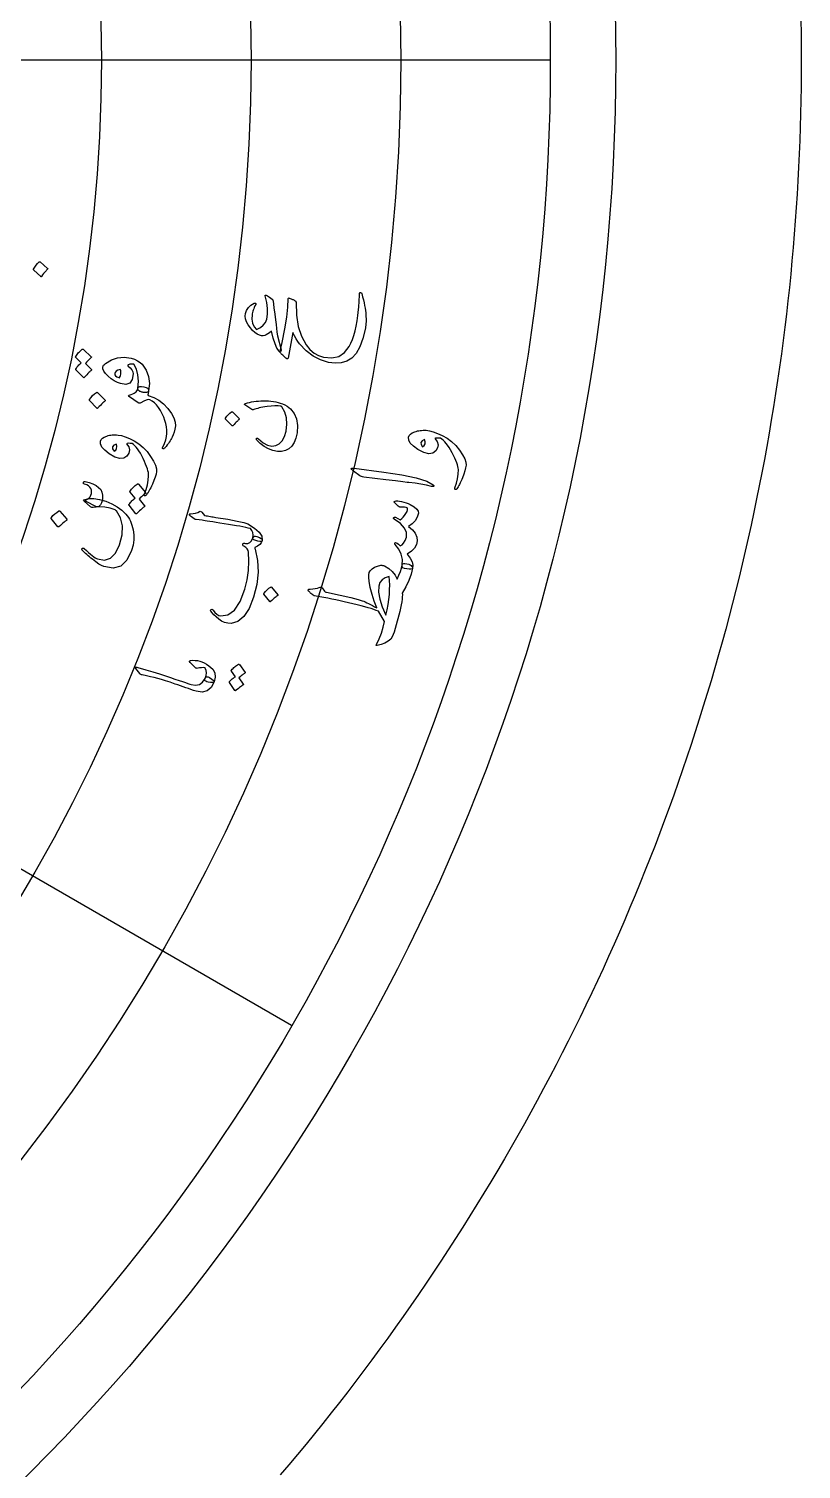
# Model space of a CAD drawing. Header units: millimetres. Extents: x -150 to 150, y -150 to 184.
# Drawn here: x 96.9 to 150, y -96.9 to 2.2 of the extents above; entities that cross this region are included whole.
import ezdxf

# ---------------------------------------------------------------- set-up
doc = ezdxf.new("R2010")
doc.units = ezdxf.units.MM
for name, color, linetype in [('CUT_OUTER', 1, 'Continuous'), ('ENGRAVE', 7, 'Continuous'), ('ENGRAVE_FINE', 8, 'Continuous'), ('GUIDE', 3, 'Continuous'), ('TEXT', 5, 'Continuous')]:
    doc.layers.add(name, color=color, linetype=linetype)

msp = doc.modelspace()

# ---------------------------------------------------------------- linework, layer by layer
at = {"layer": 'CUT_OUTER'}
msp.add_lwpolyline([(149.9746, 2.761), (149.9887, 1.8407), (149.9972, 0.9204), (150, 0), (149.9972, -0.9204), (149.9887, -1.8407), (149.9746, -2.761), (149.9548, -3.6812), (149.9294, -4.6012), (149.8984, -5.5211), (149.8617, -6.4407), (149.8193, -7.3602), (149.7713, -8.2793), (149.7177, -9.1981), (149.6585, -10.1166), (149.5936, -11.0347), (149.523, -11.9524), (149.4469, -12.8696), (149.3651, -13.7863), (149.2777, -14.7026), (149.1847, -15.6182), (149.086, -16.5333), (148.9818, -17.4478), (148.8719, -18.3616), (148.7565, -19.2747), (148.6354, -20.1871), (148.5087, -21.0987), (148.3765, -22.0096), (148.2386, -22.9196), (148.0952, -23.8287), (147.9462, -24.737), (147.7916, -25.6443), (147.6315, -26.5506), (147.4658, -27.456), (147.2946, -28.3603), (147.1178, -29.2635), (146.9355, -30.1657), (146.7476, -31.0667), (146.5542, -31.9665), (146.3553, -32.8652), (146.1509, -33.7626), (145.941, -34.6587), (145.7256, -35.5535), (145.5047, -36.447), (145.2783, -37.3391), (145.0465, -38.2298), (144.8092, -39.1191), (144.5664, -40.0069), (144.3182, -40.8932), (144.0646, -41.778), (143.8055, -42.6611), (143.5411, -43.5427), (143.2712, -44.4226), (142.9959, -45.3009), (142.7153, -46.1774), (142.4292, -47.0523), (142.1378, -47.9253), (141.8411, -48.7965), (141.539, -49.6659), (141.2316, -50.5335), (140.9189, -51.3991), (140.6009, -52.2628), (140.2775, -53.1245), (139.9489, -53.9843), (139.615, -54.8419), (139.2759, -55.6976), (138.9315, -56.5511), (138.5819, -57.4025), (138.2271, -58.2518), (137.8671, -59.0988), (137.5019, -59.9436), (137.1315, -60.7862), (136.7559, -61.6265), (136.3752, -62.4644), (135.9894, -63.3), (135.5984, -64.1333), (135.2023, -64.9641), (134.8012, -65.7924), (134.3949, -66.6183), (133.9836, -67.4417), (133.5673, -68.2625), (133.1459, -69.0808), (132.7196, -69.8965), (132.2882, -70.7095), (131.8518, -71.5199), (131.4105, -72.3276), (130.9642, -73.1325), (130.513, -73.9347), (130.0569, -74.7342), (129.5959, -75.5308), (129.13, -76.3245), (128.6593, -77.1154), (128.1837, -77.9034), (127.7033, -78.6885), (127.2181, -79.4705), (126.728, -80.2496), (126.2332, -81.0257), (125.7337, -81.7987), (125.2294, -82.5687), (124.7204, -83.3355), (124.2068, -84.0992), (123.6884, -84.8598), (123.1654, -85.6171), (122.6377, -86.3712), (122.1054, -87.1221), (121.5686, -87.8697), (121.0271, -88.614), (120.4811, -89.3549), (119.9306, -90.0925), (119.3755, -90.8267), (118.816, -91.5574), (118.252, -92.2847), (117.6835, -93.0086), (117.1106, -93.7289), (116.5333, -94.4457), (115.9516, -95.159), (115.3655, -95.8687), (114.7751, -96.5747), (114.1804, -97.2772)], dxfattribs=at)
at = {"layer": 'ENGRAVE'}
for radius in [132.75, 112.1737]:
    msp.add_circle((0, 0), radius, dxfattribs=at)
at = {"layer": 'ENGRAVE_FINE'}
for points in [[(112.1737, 0), (91.5975, 0)], [(132.75, 0), (112.1737, 0)], [(97.1453, -56.0869), (79.3258, -45.7987)], [(114.9649, -66.375), (97.1453, -56.0869)]]:
    msp.add_lwpolyline(points, dxfattribs=at)
for radius in [122.4619, 101.8856]:
    msp.add_circle((0, 0), radius, dxfattribs=at)
at = {"layer": 'GUIDE'}
msp.add_circle((0, 0), 137.25, dxfattribs=at)
at = {"layer": 'TEXT'}
for points in [[(97.2283, -14.4237), (97.2205, -14.4129), (97.2169, -14.3989), (97.2176, -14.3816), (97.2225, -14.3612), (97.302, -14.2228), (97.393, -14.0947), (97.4954, -13.9766), (97.6094, -13.8687), (97.6258, -13.859), (97.6412, -13.8558), (97.6558, -13.8594), (97.6693, -13.8695), (98.1771, -14.3074), (98.1885, -14.3227), (98.1892, -14.3403), (98.1793, -14.3603), (98.1586, -14.3826), (98.1408, -14.4019), (98.1137, -14.4325), (98.0775, -14.4743), (98.0321, -14.5274), (97.9773, -14.5927), (97.913, -14.6711), (97.8391, -14.7625), (97.7556, -14.8669), (97.7423, -14.8804), (97.7301, -14.8863), (97.7191, -14.8846), (97.7092, -14.8753)], [(113.1662, -16.1416), (113.219, -16.1431), (113.3113, -16.19), (113.4431, -16.2824), (113.6143, -16.4205), (113.6412, -16.4485), (113.6621, -16.4793), (113.6769, -16.513), (113.6857, -16.5495), (113.7466, -17.0339), (113.8005, -17.4662), (113.8478, -17.8461), (113.8891, -18.1735), (113.9245, -18.4481), (113.9539, -18.6697), (113.9775, -18.8382), (113.9956, -18.9535), (114.241, -19.9036), (114.2348, -19.9665), (114.2182, -20.0125), (114.1914, -20.0417), (114.1543, -20.054), (114.1419, -20.0523), (114.1278, -20.0437), (114.1122, -20.0282), (114.0948, -20.0059), (113.9568, -19.7969), (113.8246, -19.4976), (113.6974, -19.1085), (113.5743, -18.6299), (113.4499, -18.7338), (113.3321, -18.819), (113.2212, -18.8857), (113.117, -18.9338), (113.0083, -18.956), (112.8834, -18.9448), (112.7425, -18.9003), (112.5854, -18.8226), (112.4266, -18.713), (112.273, -18.5713), (112.1246, -18.3976), (111.9811, -18.1922), (111.8632, -17.9754), (111.7904, -17.7745), (111.7627, -17.5893), (111.7804, -17.4196), (111.863, -17.1986), (111.9923, -17.0074), (112.1685, -16.8457), (112.3917, -16.7135), (112.4187, -16.7028), (112.4427, -16.6991), (112.4638, -16.7022), (112.4821, -16.7123), (112.4977, -16.7307), (112.5046, -16.7505), (112.5028, -16.7718), (112.4924, -16.7946), (112.442, -16.8953), (112.3969, -16.9925), (112.3568, -17.0864), (112.3218, -17.1768), (112.2926, -17.2635), (112.2695, -17.346), (112.2526, -17.4245), (112.242, -17.4988), (112.2306, -17.8137), (112.2785, -18.0877), (112.3861, -18.3211), (112.5537, -18.5142), (112.8125, -18.38), (113.0147, -18.2155), (113.1602, -18.021), (113.2488, -17.7967), (113.3064, -17.4511), (113.308, -17.0701), (113.2534, -16.6544), (113.1421, -16.2046), (113.1401, -16.1863), (113.1434, -16.1697), (113.1521, -16.1548), (113.1662, -16.1416)], [(114.3032, -19.4104), (114.4916, -18.4775), (114.6235, -17.6656), (114.7013, -16.9759), (114.7275, -16.4092), (114.7278, -16.3917), (114.7311, -16.377), (114.7373, -16.365), (114.7463, -16.3558), (114.7578, -16.3497), (114.771, -16.3471), (114.7862, -16.3481), (114.8031, -16.3526), (114.8682, -16.3767), (114.9278, -16.3994), (114.982, -16.421), (115.0308, -16.4413), (115.074, -16.4604), (115.1118, -16.4783), (115.1442, -16.4949), (115.1711, -16.5102), (115.2132, -16.5407), (115.2428, -16.5731), (115.2599, -16.6076), (115.2645, -16.644), (115.2924, -17.5179), (115.4184, -18.2965), (115.6444, -18.9809), (115.9723, -19.5718), (116.2256, -19.8869), (116.508, -20.1336), (116.82, -20.3116), (117.1619, -20.4202), (117.7196, -20.4699), (118.1996, -20.3637), (118.6015, -20.1003), (118.924, -19.6792), (119.0378, -19.4514), (119.1421, -19.1973), (119.2368, -18.9169), (119.3217, -18.6104), (119.397, -18.2783), (119.4628, -17.9212), (119.519, -17.5392), (119.5654, -17.1324), (119.5781, -16.9872), (119.5894, -16.8443), (119.5993, -16.7037), (119.6077, -16.5653), (119.6146, -16.4301), (119.6199, -16.2991), (119.6235, -16.1724), (119.6255, -16.0497), (119.6286, -16.0127), (119.6413, -15.9876), (119.6637, -15.9746), (119.6957, -15.9735), (119.7317, -15.9812), (119.7586, -15.9936), (119.7765, -16.0106), (119.7854, -16.0322), (119.8441, -16.2604), (119.8958, -16.4763), (119.9404, -16.6797), (119.9779, -16.8707), (120.0091, -17.0487), (120.0344, -17.2133), (120.0539, -17.3644), (120.0678, -17.5021), (120.0738, -17.6307), (120.0775, -17.7555), (120.0788, -17.8765), (120.0777, -17.9938), (120.0733, -18.1077), (120.0645, -18.2185), (120.0514, -18.3262), (120.034, -18.4308), (119.8688, -19.1375), (119.6567, -19.714), (119.3995, -20.16), (119.0988, -20.4755), (118.7538, -20.6845), (118.3719, -20.8047), (117.9535, -20.8366), (117.4986, -20.7809), (116.9524, -20.6086), (116.4403, -20.3386), (115.9616, -19.9719), (115.5154, -19.5099), (115.3856, -19.3377), (115.2651, -19.1476), (115.154, -18.9396), (115.0521, -18.7137), (114.7342, -20.4887), (114.7082, -20.528), (114.6721, -20.54), (114.6258, -20.5246), (114.5692, -20.4819), (114.4893, -20.4063), (114.4175, -20.3378), (114.3538, -20.2765), (114.2983, -20.2224), (114.2513, -20.1755), (114.2135, -20.1359), (114.1848, -20.1035), (114.1651, -20.0784), (114.1693, -20.0303), (114.194, -19.9029), (114.2387, -19.6964), (114.3032, -19.4104)], [(100.1225, -20.438), (100.1143, -20.426), (100.111, -20.411), (100.1125, -20.3928), (100.119, -20.3715), (100.165, -20.2998), (100.2136, -20.2312), (100.2646, -20.1657), (100.3182, -20.1031), (100.375, -20.0432), (100.4355, -19.9855), (100.4998, -19.93), (100.5679, -19.8768), (100.5873, -19.8677), (100.6063, -19.8658), (100.625, -19.8711), (100.6433, -19.8835), (101.1904, -20.39), (101.1965, -20.4021), (101.1934, -20.4176), (101.181, -20.4364), (101.1595, -20.4585), (101.1409, -20.4729), (101.1144, -20.4972), (101.08, -20.5312), (101.0377, -20.575), (100.987, -20.629), (100.9271, -20.6935), (100.8581, -20.7685), (100.7798, -20.854), (101.1998, -21.2574), (101.2117, -21.2745), (101.2115, -21.2933), (101.1992, -21.3136), (101.1748, -21.3356), (101.1537, -21.3546), (101.1216, -21.3848), (101.0787, -21.4262), (101.0248, -21.4788), (100.9597, -21.5436), (100.8831, -21.6214), (100.7952, -21.7123), (100.6958, -21.8161), (100.6808, -21.8258), (100.6674, -21.8286), (100.6554, -21.8245), (100.645, -21.8134), (100.1314, -21.2971), (100.1233, -21.2851), (100.1201, -21.27), (100.1218, -21.2518), (100.1285, -21.2305), (100.1647, -21.169), (100.2041, -21.1102), (100.2466, -21.0541), (100.2923, -21.0007), (100.3405, -20.9499), (100.3909, -20.9015), (100.4435, -20.8556), (100.4981, -20.8122)], [(101.9789, -21.0853), (101.9985, -21.0317), (102.0357, -20.9753), (102.0905, -20.9163), (102.1629, -20.8545), (102.568, -20.6081), (102.9965, -20.4645), (103.4488, -20.4245), (103.9251, -20.4892), (104.1653, -20.5627), (104.3736, -20.6568), (104.5502, -20.7716), (104.6948, -20.9071), (104.9684, -21.3092), (105.1319, -21.748), (105.1848, -22.2229), (105.1267, -22.7326), (105.104, -22.7804), (105.0594, -22.8157), (104.9929, -22.8387), (104.9045, -22.8493), (104.8568, -22.85), (104.8088, -22.8468), (104.7605, -22.8398), (104.7121, -22.829), (104.6647, -22.8157), (104.6197, -22.8013), (104.577, -22.7858), (104.5368, -22.7692), (104.4691, -22.7312), (104.4222, -22.686), (104.3962, -22.6334), (104.391, -22.5736), (104.4298, -22.0768), (104.3978, -21.6327), (104.2957, -21.2417), (104.1239, -20.9042), (104.0058, -20.8949), (103.9107, -20.8934), (103.8385, -20.8996), (103.7893, -20.9137), (103.7453, -20.9336), (103.7151, -20.9541), (103.6985, -20.9752), (103.6957, -20.997), (103.6978, -21.0129), (103.7026, -21.0261), (103.7101, -21.0367), (103.7202, -21.0446), (103.866, -21.1563), (103.9711, -21.2792), (104.0354, -21.4132), (104.0588, -21.5582), (104.0074, -21.9549), (103.8446, -22.2004), (103.5716, -22.2943), (103.1888, -22.2369), (102.9792, -22.1577), (102.7683, -22.0445), (102.556, -21.8974), (102.3422, -21.7167), (102.1634, -21.5367), (102.0432, -21.3716), (101.9816, -21.2212), (101.9789, -21.0853)], [(102.8077, -21.5359), (102.8138, -21.6214), (102.8613, -21.6976), (102.9502, -21.7646), (103.0807, -21.8224), (103.1022, -21.8265), (103.1179, -21.8282), (103.1276, -21.8276), (103.1315, -21.8247), (103.1687, -21.747), (103.1969, -21.6663), (103.216, -21.5827), (103.2261, -21.4961), (103.2258, -21.418), (103.2155, -21.3516), (103.1953, -21.297), (103.1652, -21.2542), (103.0147, -21.3185), (102.905, -21.3869), (102.836, -21.4593), (102.8077, -21.5359)], [(104.414, -23.5549), (103.8183, -23.1538), (103.7725, -23.114), (103.753, -23.0812), (103.7599, -23.0554), (103.793, -23.0364), (103.9225, -22.9931), (104.0352, -22.9481), (104.1311, -22.9014), (104.2103, -22.8531), (104.2754, -22.7952), (104.3275, -22.7279), (104.3666, -22.6513), (104.3928, -22.5653), (104.4339, -22.4837), (104.5146, -22.4364), (104.635, -22.4233), (104.7951, -22.4447), (104.9509, -22.491), (105.0584, -22.5531), (105.1176, -22.6309), (105.1285, -22.7243), (105.117, -22.7919), (105.1033, -22.86), (105.0873, -22.9287), (105.0689, -22.998), (105.0694, -23.0106), (105.0762, -23.0235), (105.0894, -23.0367), (105.1089, -23.0502), (105.4855, -23.1797), (105.8366, -23.3717), (106.1618, -23.627), (106.4605, -23.9459), (106.7062, -24.2838), (106.8725, -24.5951), (106.9597, -24.8791), (106.968, -25.1353), (106.9312, -25.366), (106.8833, -25.5741), (106.8242, -25.7594), (106.7542, -25.922), (106.7117, -25.9994), (106.6637, -26.0816), (106.6101, -26.1686), (106.551, -26.2602), (106.4854, -26.3557), (106.4124, -26.4544), (106.3321, -26.5561), (106.2445, -26.6609), (106.2238, -26.6874), (106.2029, -26.7061), (106.1819, -26.717), (106.1606, -26.72), (106.1335, -26.7187), (106.1129, -26.7124), (106.0991, -26.7011), (106.0919, -26.6848), (106.0867, -26.6646), (106.0871, -26.6436), (106.0931, -26.6218), (106.1048, -26.5991), (106.2223, -26.3482), (106.3087, -26.1071), (106.3641, -25.8761), (106.3885, -25.6555), (106.3852, -25.4308), (106.3615, -25.2065), (106.3173, -24.9827), (106.2528, -24.7594), (106.1685, -24.5365), (106.0651, -24.3135), (105.9426, -24.0906), (105.8009, -23.8677), (105.6648, -23.6942), (105.5231, -23.5493), (105.376, -23.433), (105.2236, -23.3452), (105.106, -23.3349), (104.9617, -23.3675), (104.7906, -23.4428), (104.5928, -23.5605), (104.5515, -23.5794), (104.508, -23.5847), (104.4622, -23.5766), (104.414, -23.5549)], [(101.0702, -23.3963), (101.0623, -23.384), (101.0594, -23.3686), (101.0615, -23.3502), (101.0686, -23.3287), (101.1685, -23.1884), (101.2804, -23.0601), (101.4043, -22.9437), (101.5404, -22.8393), (101.5596, -22.8304), (101.5771, -22.8286), (101.5931, -22.8338), (101.6075, -22.8459), (102.1417, -23.3643), (102.1532, -23.3818), (102.1527, -23.4007), (102.1399, -23.4211), (102.1151, -23.443), (102.0936, -23.4619), (102.0609, -23.492), (102.017, -23.5333), (101.962, -23.5858), (101.8955, -23.6503), (101.8174, -23.728), (101.7275, -23.8187), (101.6258, -23.9223), (101.6099, -23.9355), (101.5958, -23.9406), (101.5836, -23.9377), (101.5732, -23.9268)], [(111.7901, -23.5904), (111.9255, -23.5564), (112.0659, -23.5252), (112.2115, -23.4968), (112.3621, -23.4711), (112.5185, -23.4494), (112.6815, -23.4326), (112.8509, -23.4208), (113.027, -23.414), (113.2011, -23.4128), (113.3722, -23.4194), (113.5403, -23.4338), (113.7053, -23.456), (113.8677, -23.4862), (114.028, -23.5245), (114.1861, -23.5709), (114.3421, -23.6255), (114.5031, -23.6959), (114.6486, -23.7767), (114.7787, -23.8678), (114.8933, -23.9692), (115.1362, -24.2845), (115.2912, -24.6662), (115.3576, -25.1141), (115.3346, -25.6275), (115.2632, -25.9869), (115.1455, -26.2893), (114.982, -26.5344), (114.773, -26.7219), (114.5319, -26.8429), (114.2687, -26.9031), (113.9833, -26.9027), (113.6758, -26.8422), (113.3627, -26.7247), (113.073, -26.5644), (112.8065, -26.3615), (112.563, -26.1164), (112.537, -26.0805), (112.5253, -26.0489), (112.5278, -26.0215), (112.5446, -25.9984), (112.5727, -25.9798), (112.606, -25.9804), (112.6443, -26.0001), (112.6878, -26.0391), (113.0053, -26.3009), (113.3082, -26.4649), (113.5968, -26.5304), (113.8713, -26.4967), (114.1135, -26.3738), (114.3137, -26.1667), (114.4715, -25.8752), (114.5862, -25.4996), (114.6431, -25.0276), (114.6119, -24.5899), (114.4929, -24.1871), (114.2866, -23.8198), (114.2784, -23.8114), (114.2652, -23.8039), (114.2471, -23.7973), (114.2241, -23.7915), (114.0395, -23.764), (113.8191, -23.7584), (113.5627, -23.7745), (113.2705, -23.8121), (113.1221, -23.8366), (112.9838, -23.8612), (112.8553, -23.8859), (112.7368, -23.9107), (112.6285, -23.9361), (112.5309, -23.9629), (112.444, -23.9908), (112.3676, -24.0201), (112.3282, -24.0333), (112.2935, -24.038), (112.2634, -24.0344), (112.2379, -24.0224), (111.7456, -23.693), (111.7185, -23.6662), (111.7169, -23.6402), (111.7408, -23.615), (111.7901, -23.5904)], [(110.415, -24.6677), (110.4079, -24.6568), (110.4053, -24.6433), (110.407, -24.627), (110.4131, -24.608), (110.5008, -24.4834), (110.5992, -24.3695), (110.7086, -24.266), (110.8287, -24.1731), (110.8457, -24.1652), (110.8613, -24.1635), (110.8755, -24.168), (110.8884, -24.1787), (111.3669, -24.6338), (111.3773, -24.6492), (111.3769, -24.6659), (111.3658, -24.684), (111.3439, -24.7034), (111.3249, -24.7202), (111.2961, -24.7469), (111.2575, -24.7836), (111.209, -24.8301), (111.1505, -24.8875), (111.0817, -24.9565), (111.0026, -25.037), (110.9132, -25.1291), (110.8991, -25.1408), (110.8866, -25.1454), (110.8758, -25.143), (110.8665, -25.1334)], [(123.6484, -26.7562), (123.3342, -26.5326), (123.1223, -26.319), (123.0129, -26.115), (123.006, -25.9204), (123.0508, -25.8089), (123.1356, -25.7099), (123.2604, -25.6233), (123.4253, -25.5492), (123.5185, -25.5163), (123.6126, -25.49), (123.7074, -25.4701), (123.803, -25.4568), (123.9002, -25.4485), (123.9999, -25.4439), (124.102, -25.443), (124.2065, -25.4457), (124.4348, -25.4748), (124.6965, -25.5439), (124.9915, -25.6533), (125.3198, -25.8032), (125.6525, -25.994), (125.9604, -26.2259), (126.2434, -26.4992), (126.5013, -26.8141), (126.7159, -27.1337), (126.8633, -27.4102), (126.9438, -27.6433), (126.9576, -27.8325), (126.9269, -28.0159), (126.8756, -28.2234), (126.8035, -28.4548), (126.7106, -28.7099), (126.6592, -28.8383), (126.6084, -28.9563), (126.5583, -29.0639), (126.5088, -29.1612), (126.4609, -29.2489), (126.4156, -29.3277), (126.3727, -29.3978), (126.3324, -29.4591), (126.3018, -29.4938), (126.272, -29.5154), (126.2432, -29.5241), (126.2152, -29.5197), (126.1908, -29.5003), (126.1787, -29.4738), (126.179, -29.4404), (126.1916, -29.3999), (126.2967, -29.0854), (126.3708, -28.7712), (126.4139, -28.4578), (126.426, -28.1453), (126.4185, -28.0464), (126.3978, -27.9342), (126.3639, -27.8088), (126.3168, -27.6702), (126.2563, -27.5185), (126.1825, -27.3537), (126.0952, -27.1759), (125.9945, -26.9852), (125.8882, -26.7972), (125.7843, -26.6274), (125.6827, -26.4758), (125.5837, -26.3423), (125.4865, -26.2272), (125.3907, -26.131), (125.2963, -26.0536), (125.2034, -25.9949), (125.0463, -25.9849), (124.9278, -25.985), (124.8477, -25.9953), (124.8061, -26.0156), (124.967, -26.2242), (125.0319, -26.4358), (125.0009, -26.6498), (124.8739, -26.866), (124.6659, -27.0217), (124.3924, -27.0549), (124.0533, -26.9661), (123.6484, -26.7562)], [(102.4211, -27.0543), (102.1171, -26.8167), (101.915, -26.594), (101.8147, -26.3856), (101.8164, -26.1911), (101.866, -26.0818), (101.955, -25.9867), (102.0835, -25.9058), (102.2514, -25.839), (102.346, -25.8103), (102.441, -25.7881), (102.5366, -25.7723), (102.6327, -25.7631), (102.7302, -25.7591), (102.83, -25.7588), (102.932, -25.7622), (103.0364, -25.7694), (103.2632, -25.8083), (103.5216, -25.8886), (103.8117, -26.0107), (104.1332, -26.1747), (104.4572, -26.38), (104.7547, -26.6255), (105.0253, -26.9116), (105.2687, -27.2386), (105.4686, -27.5685), (105.6032, -27.8525), (105.6728, -28.09), (105.6777, -28.2805), (105.6384, -28.4632), (105.5773, -28.6691), (105.4942, -28.8981), (105.3891, -29.1499), (105.3316, -29.2764), (105.2751, -29.3924), (105.2197, -29.4981), (105.1656, -29.5934), (105.1134, -29.6791), (105.0642, -29.7562), (105.0179, -29.8245), (104.9746, -29.8841), (104.9423, -29.9174), (104.9115, -29.9377), (104.8822, -29.945), (104.8545, -29.9393), (104.8311, -29.9187), (104.8203, -29.8916), (104.8223, -29.858), (104.8369, -29.818), (104.9573, -29.5074), (105.0466, -29.1958), (105.1048, -28.8833), (105.1318, -28.5704), (105.129, -28.4709), (105.1136, -28.3574), (105.0856, -28.2301), (105.045, -28.089), (104.9916, -27.9341), (104.9255, -27.7656), (104.8465, -27.5835), (104.7546, -27.3879), (104.6569, -27.1948), (104.5607, -27.0202), (104.466, -26.8639), (104.373, -26.7258), (104.2811, -26.6064), (104.1896, -26.506), (104.0987, -26.4244), (104.0084, -26.3616), (103.852, -26.3448), (103.7335, -26.3398), (103.6531, -26.3466), (103.6106, -26.3652), (103.7621, -26.5809), (103.8176, -26.7954), (103.777, -27.0083), (103.6404, -27.2189), (103.4255, -27.3654), (103.1507, -27.3863), (102.816, -27.2823), (102.4211, -27.0543)], [(102.9124, -26.3951), (102.7368, -26.4775), (102.6513, -26.5872), (102.6556, -26.7245), (102.7497, -26.8897), (102.8647, -26.805), (102.9303, -26.6942), (102.9462, -26.5575), (102.9124, -26.3951)], [(124.1099, -26.0759), (123.9382, -26.166), (123.8575, -26.2794), (123.868, -26.4163), (123.9693, -26.5771), (124.0805, -26.4874), (124.141, -26.3738), (124.1508, -26.2366), (124.1099, -26.0759)], [(119.226, -28.2592), (119.0933, -28.1483), (119.0547, -28.0753), (119.1102, -28.0401), (119.26, -28.0427), (121.2978, -28.3274), (122.5483, -28.5026), (123.5326, -28.7051), (124.2503, -28.9374), (124.701, -29.2003), (124.7343, -29.2369), (124.7499, -29.2662), (124.748, -29.288), (124.7285, -29.3024), (124.7012, -29.3112), (124.6678, -29.3142), (124.6282, -29.3114), (124.5824, -29.3029), (124.2298, -29.2199), (123.852, -29.1483), (123.4489, -29.0879), (123.0207, -29.0385), (122.9094, -29.0235), (122.6078, -28.9859), (122.1161, -28.9256), (121.4343, -28.842), (119.92, -28.6665), (119.8408, -28.6518), (119.7695, -28.6305), (119.7063, -28.6029), (119.651, -28.5688)], [(100.6412, -29.0371), (100.6584, -29.0001), (100.6848, -28.9765), (100.7203, -28.9663), (100.7651, -28.9695), (101.0501, -29.0337), (101.3002, -29.1212), (101.5151, -29.2323), (101.6949, -29.3672), (101.833, -29.5257), (101.9227, -29.7076), (101.964, -29.9129), (101.9567, -30.1413), (101.9301, -30.2953), (101.8847, -30.4349), (101.8204, -30.5602), (101.7375, -30.6709), (101.6904, -30.7038), (101.6288, -30.7126), (101.5526, -30.6972), (101.4619, -30.6577), (100.8894, -30.3545), (100.8462, -30.3312), (100.8159, -30.3086), (100.7985, -30.2865), (100.7941, -30.2651), (100.8012, -30.245), (100.8186, -30.227), (100.8463, -30.2109), (100.8844, -30.1968), (100.9705, -30.157), (101.0456, -30.0953), (101.1097, -30.0118), (101.1627, -29.9065), (101.1978, -29.7911), (101.2084, -29.6771), (101.1945, -29.5647), (101.1561, -29.4539), (101.0888, -29.3483), (100.9941, -29.262), (100.872, -29.1948), (100.7227, -29.1467), (100.6784, -29.1285), (100.6501, -29.1042), (100.6377, -29.0737), (100.6412, -29.0371)], [(103.8537, -29.6979), (103.8465, -29.6848), (103.8446, -29.6687), (103.8479, -29.6497), (103.8563, -29.6277), (103.9089, -29.5555), (103.9638, -29.4866), (104.021, -29.4211), (104.0803, -29.3589), (104.1426, -29.2997), (104.2085, -29.2431), (104.2779, -29.1891), (104.3509, -29.1377), (104.3711, -29.1295), (104.3903, -29.1287), (104.4085, -29.1355), (104.4257, -29.1497), (104.9261, -29.7182), (104.9311, -29.7313), (104.9265, -29.7474), (104.9125, -29.7663), (104.8889, -29.7881), (104.8689, -29.802), (104.8402, -29.8257), (104.8027, -29.8591), (104.7564, -29.9024), (104.7006, -29.9557), (104.6348, -30.0195), (104.5588, -30.0937), (104.4726, -30.1783), (104.8553, -30.6297), (104.8657, -30.6484), (104.8637, -30.6681), (104.8495, -30.6886), (104.8231, -30.7101), (104.8002, -30.7286), (104.7654, -30.7583), (104.7186, -30.7989), (104.6598, -30.8506), (104.5887, -30.9143), (104.5049, -30.991), (104.4085, -31.0806), (104.2993, -31.1831), (104.2835, -31.1924), (104.2698, -31.1945), (104.2582, -31.1893), (104.2488, -31.177), (103.783, -30.6011), (103.776, -30.5879), (103.7742, -30.5718), (103.7776, -30.5528), (103.7862, -30.5308), (103.8282, -30.4686), (103.873, -30.4095), (103.9207, -30.3534), (103.9714, -30.3003), (104.0244, -30.2501), (104.0792, -30.2026), (104.136, -30.1578), (104.1947, -30.1158)], [(102.1823, -30.322), (102.6028, -30.4996), (102.975, -30.7076), (103.2987, -30.9461), (103.5736, -31.2156), (103.6576, -31.3215), (103.7355, -31.4352), (103.807, -31.5567), (103.8723, -31.6859), (103.9311, -31.8235), (103.9832, -31.9699), (104.0287, -32.1251), (104.0673, -32.2892), (104.1136, -32.6308), (104.111, -32.9816), (104.0595, -33.3412), (103.9591, -33.7091), (103.6429, -34.3713), (103.2186, -34.7766), (102.6893, -34.9251), (102.0565, -34.8182), (101.9001, -34.7503), (101.7161, -34.6439), (101.5042, -34.4991), (101.2643, -34.3162), (101.1591, -34.2317), (101.0593, -34.149), (100.9649, -34.0683), (100.8759, -33.9895), (100.7918, -33.9125), (100.7122, -33.8371), (100.6369, -33.7632), (100.566, -33.6909), (100.5499, -33.67), (100.541, -33.6472), (100.5393, -33.6224), (100.545, -33.5956), (100.5538, -33.5776), (100.5668, -33.5632), (100.5842, -33.5525), (100.6058, -33.5454), (100.6267, -33.5424), (100.6495, -33.5467), (100.6743, -33.5582), (100.701, -33.5771), (100.8562, -33.7206), (100.9992, -33.8493), (101.13, -33.963), (101.2487, -34.0618), (101.3562, -34.1447), (101.4533, -34.2108), (101.5401, -34.2602), (101.6166, -34.2927), (102.1013, -34.3716), (102.5149, -34.2381), (102.8564, -33.891), (103.1235, -33.3303), (103.3003, -32.6346), (103.3238, -32.0116), (103.1954, -31.4633), (102.9163, -30.9909), (102.9013, -30.9737), (102.881, -30.9559), (102.8553, -30.9377), (102.8244, -30.919), (102.4919, -30.7975), (102.1302, -30.73), (101.7392, -30.7158), (101.3191, -30.7542), (101.2724, -30.7603), (101.2272, -30.7547), (101.1832, -30.7375), (101.1406, -30.7088), (100.7005, -30.315), (100.6686, -30.2832), (100.6569, -30.2564), (100.6657, -30.2347), (100.6947, -30.218), (101.0051, -30.1434), (101.3565, -30.1357), (101.7489, -30.195), (102.1823, -30.322)], [(122.0216, -30.3905), (122.0138, -30.3698), (122.023, -30.3502), (122.0492, -30.3315), (122.0924, -30.3139), (122.1614, -30.3005), (122.255, -30.3007), (122.3733, -30.3144), (122.5163, -30.3418), (122.6772, -30.379), (122.8314, -30.4263), (122.9787, -30.4838), (123.1191, -30.5515), (123.3847, -30.7137), (123.5665, -30.8663), (123.6644, -31.009), (123.6784, -31.1418), (123.589, -31.425), (123.4467, -31.6717), (123.2517, -31.8817), (123.0043, -32.0546), (123.2633, -32.2853), (123.4487, -32.5278), (123.5604, -32.7822), (123.5984, -33.0481), (123.5533, -33.3046), (123.4221, -33.5411), (123.205, -33.7571), (122.902, -33.9519), (123.1085, -34.2345), (123.2399, -34.4927), (123.2966, -34.726), (123.2785, -34.9342), (123.2451, -34.9677), (123.168, -34.9865), (123.0473, -34.9906), (122.8829, -34.9801), (122.7266, -34.9487), (122.6198, -34.8964), (122.5624, -34.8232), (122.5543, -34.729), (122.5755, -34.3318), (122.503, -33.9593), (122.3369, -33.6121), (122.0775, -33.2905), (122.0633, -33.2731), (122.0544, -33.256), (122.0509, -33.2394), (122.0526, -33.223), (122.0598, -33.2044), (122.0705, -33.1889), (122.0847, -33.1766), (122.1024, -33.1673), (122.1478, -33.1715), (122.2167, -33.2092), (122.3089, -33.2803), (122.4245, -33.3851), (122.5523, -33.3237), (122.6662, -33.2052), (122.7662, -33.0293), (122.8519, -32.7963), (122.8689, -32.482), (122.7347, -32.1685), (122.4493, -31.8566), (122.0129, -31.5467), (121.9904, -31.5313), (121.9756, -31.5156), (121.9683, -31.4998), (121.9687, -31.4837), (121.9766, -31.4616), (121.9877, -31.4435), (122.0021, -31.4295), (122.0198, -31.4195), (122.0426, -31.4147), (122.0644, -31.4138), (122.0852, -31.417), (122.1049, -31.4243), (122.4243, -31.5927), (122.5326, -31.5198), (122.6358, -31.4248), (122.7337, -31.3079), (122.8262, -31.169), (122.8988, -31.0292), (122.9349, -30.9179), (122.9347, -30.8352), (122.8981, -30.7813), (122.8295, -30.7496), (122.7252, -30.7315), (122.5851, -30.7271), (122.4093, -30.7362), (122.3653, -30.7161), (122.2861, -30.6516), (122.1715, -30.543), (122.0216, -30.3905)], [(98.4386, -31.5076), (98.4318, -31.4947), (98.4302, -31.4792), (98.4338, -31.4611), (98.4426, -31.4403), (98.5535, -31.3093), (98.6753, -31.1911), (98.8083, -31.0858), (98.9524, -30.9934), (98.9721, -30.9862), (98.9898, -30.9858), (99.0053, -30.9923), (99.0186, -31.0056), (99.5089, -31.5647), (99.5189, -31.583), (99.5168, -31.6018), (99.5025, -31.621), (99.4759, -31.6407), (99.453, -31.6577), (99.418, -31.6849), (99.371, -31.7223), (99.3119, -31.7698), (99.2404, -31.8284), (99.1562, -31.899), (99.0593, -31.9816), (98.9496, -32.0761), (98.9326, -32.0879), (98.9182, -32.0918), (98.9062, -32.0879), (98.8968, -32.0763)], [(108.2649, -31.5393), (108.162, -31.4587), (108.0802, -31.3955), (108.0195, -31.3498), (107.9798, -31.3215), (107.9552, -31.3012), (107.9396, -31.2799), (107.9331, -31.2574), (107.9355, -31.2338), (107.9474, -31.2097), (107.9669, -31.1924), (107.994, -31.182), (108.0289, -31.1785), (108.1986, -31.1652), (108.3564, -31.1361), (108.5022, -31.0912), (108.636, -31.0305), (108.6777, -31.0147), (108.7187, -31.0184), (108.7589, -31.0417), (108.7984, -31.0844), (108.9761, -31.301), (109.0783, -31.319), (109.1786, -31.3365), (109.2772, -31.3535), (109.374, -31.3699), (109.469, -31.3858), (109.5622, -31.4012), (109.6537, -31.416), (109.7433, -31.4303), (110.5735, -31.5624), (111.2179, -31.6815), (111.6763, -31.7884), (111.9486, -31.8839), (112.4126, -32.1627), (112.7329, -32.4464), (112.9093, -32.7347), (112.9418, -33.0271), (112.9397, -33.0343), (112.9376, -33.0415), (112.9354, -33.0487), (112.9333, -33.056), (112.8807, -33.0871), (112.7807, -33.0876), (112.6336, -33.0577), (112.4393, -32.9972), (112.369, -32.9693), (112.3223, -32.9336), (112.2992, -32.8903), (112.2996, -32.8393), (112.3166, -32.6466), (112.295, -32.4759), (112.2348, -32.3273), (112.1363, -32.201), (111.985, -32.1641), (111.8117, -32.1261), (111.6164, -32.0872), (111.3993, -32.0472), (111.1612, -32.0058), (110.9033, -31.963), (110.6255, -31.9186), (110.3278, -31.8726), (110.0359, -31.8249), (109.7734, -31.7828), (109.5402, -31.7461), (109.3364, -31.715), (109.1621, -31.6885), (109.0177, -31.666), (108.9031, -31.6473), (108.8184, -31.6326), (108.3913, -31.5836), (108.3506, -31.5741), (108.3159, -31.5635), (108.2873, -31.5519), (108.2649, -31.5393)], [(109.4128, -37.8768), (109.3942, -37.8424), (109.3917, -37.8127), (109.4053, -37.7876), (109.435, -37.767), (109.4686, -37.7551), (109.5009, -37.7584), (109.5319, -37.7769), (109.5615, -37.8107), (109.6906, -37.9749), (109.8205, -38.0966), (109.9515, -38.1755), (110.0836, -38.2115), (110.5842, -38.1374), (111.0283, -37.8072), (111.4137, -37.2201), (111.7361, -36.3759), (111.8952, -35.7234), (111.9919, -35.0804), (112.0262, -34.4479), (111.9984, -33.8265), (111.97, -33.7101), (111.9051, -33.6014), (111.804, -33.5004), (111.6665, -33.4072), (111.6281, -33.3782), (111.6063, -33.3425), (111.601, -33.3002), (111.6122, -33.2511), (111.6372, -33.2211), (111.6743, -33.2054), (111.7237, -33.2041), (111.7853, -33.217), (111.944, -33.2277), (112.0831, -33.1672), (112.2024, -33.0353), (112.3017, -32.8321), (112.3412, -32.7599), (112.4001, -32.7205), (112.4784, -32.7141), (112.5762, -32.7406), (112.7497, -32.8194), (112.8689, -32.8922), (112.9336, -32.9591), (112.9439, -33.0199), (112.877, -33.1722), (112.7712, -33.3042), (112.6268, -33.4157), (112.4437, -33.5066), (112.4345, -33.5161), (112.4328, -33.5366), (112.4384, -33.5681), (112.4514, -33.6107), (112.6223, -34.3944), (112.6623, -35.2094), (112.5706, -36.0536), (112.3467, -36.9245), (112.032, -37.694), (111.6667, -38.2498), (111.2539, -38.5918), (110.7958, -38.7208), (110.5696, -38.7072), (110.3528, -38.6531), (110.1451, -38.5586), (109.9466, -38.424), (109.7703, -38.2748), (109.6226, -38.1339), (109.5034, -38.0013), (109.4128, -37.8768)], [(122.5726, -36.6406), (122.5774, -36.7634), (122.5718, -36.9052), (122.5561, -37.0661), (122.5299, -37.2461), (122.4943, -37.4453), (122.4501, -37.6642), (122.3974, -37.9026), (122.3358, -38.1605), (122.1584, -38.8215), (122.0042, -39.3169), (121.8754, -39.6468), (121.7733, -39.8116), (121.5925, -39.9521), (121.3778, -40.0711), (121.1292, -40.1683), (120.8469, -40.2437), (120.8046, -40.2467), (120.7808, -40.2372), (120.7755, -40.2149), (120.7888, -40.18), (120.9852, -39.7825), (121.1423, -39.3862), (121.2601, -38.9914), (121.3385, -38.5985), (120.9336, -37.881), (120.787, -37.8244), (120.619, -37.7661), (120.4297, -37.706), (120.219, -37.6441), (119.9882, -37.5802), (119.7383, -37.5142), (119.4693, -37.4459), (119.1814, -37.3754), (118.8819, -37.3041), (118.5863, -37.2361), (118.2947, -37.1714), (118.0069, -37.1099), (117.7235, -37.0517), (117.4451, -36.9971), (117.1715, -36.9461), (116.9029, -36.8985), (116.511, -36.8341), (116.4521, -36.7898), (116.3963, -36.746), (116.3436, -36.7027), (116.2941, -36.6599), (116.2476, -36.6181), (116.2038, -36.5777), (116.163, -36.5387), (116.1249, -36.5012), (116.1115, -36.4827), (116.104, -36.463), (116.1024, -36.4419), (116.1067, -36.4196), (116.1206, -36.396), (116.1457, -36.3791), (116.1817, -36.3688), (116.2289, -36.3652), (116.4205, -36.3549), (116.5897, -36.3322), (116.7364, -36.297), (116.8606, -36.2494), (116.9203, -36.2282), (116.9746, -36.2276), (117.0237, -36.2475), (117.0675, -36.2881), (117.2215, -36.4972), (117.2478, -36.5304), (117.2799, -36.5558), (117.3177, -36.5734), (117.3611, -36.5832), (118.3004, -36.7876), (119.0241, -36.9528), (119.5321, -37.0797), (119.8241, -37.1686), (119.919, -37.2049), (120.0226, -37.2487), (120.1347, -37.3001), (120.2554, -37.359), (120.385, -37.4247), (120.5237, -37.4959), (120.6717, -37.5728), (120.8288, -37.6554), (120.6423, -37.1872), (120.4902, -36.7239), (120.3725, -36.2652), (120.2892, -35.8109), (120.2654, -35.5769), (120.2701, -35.3817), (120.3035, -35.2254), (120.3657, -35.1076), (120.4964, -34.9725), (120.6629, -34.8637), (120.8652, -34.781), (121.1033, -34.7245), (121.1556, -34.7222), (121.2127, -34.7298), (121.2745, -34.7476), (121.341, -34.7753), (121.6417, -34.9517), (121.8867, -35.1627), (122.0757, -35.4085), (122.2085, -35.6889), (122.3413, -35.4045), (122.4435, -35.1482), (122.5152, -34.9203), (122.5566, -34.7209), (122.5744, -34.6697), (122.6117, -34.6337), (122.6686, -34.6131), (122.745, -34.6079), (122.8948, -34.6217), (123.0178, -34.6497), (123.1139, -34.6922), (123.1831, -34.749), (123.2311, -34.8081), (123.2633, -34.8574), (123.2799, -34.8967), (123.2808, -34.9261), (123.1759, -35.3397), (123.023, -35.7637), (122.822, -36.1975), (122.5726, -36.6406)], [(120.9644, -36.1512), (120.9437, -36.5779), (121.0166, -37.0548), (121.1825, -37.5829), (121.441, -38.1633), (121.526, -37.7882), (121.5943, -37.424), (121.6461, -37.071), (121.6815, -36.7292), (121.7009, -36.3995), (121.7048, -36.0825), (121.6932, -35.7783), (121.6663, -35.487), (121.3874, -35.5841), (121.1776, -35.727), (121.0367, -35.9159), (120.9644, -36.1512)], [(113.0603, -36.7031), (113.0544, -36.6912), (113.0532, -36.6768), (113.0567, -36.66), (113.0649, -36.6407), (113.166, -36.5181), (113.2768, -36.4075), (113.3973, -36.3088), (113.5275, -36.222), (113.5453, -36.2152), (113.561, -36.2147), (113.5748, -36.2206), (113.5865, -36.2328), (114.0148, -36.7473), (114.0235, -36.7642), (114.0213, -36.7816), (114.0082, -36.7995), (113.9842, -36.8179), (113.9635, -36.8338), (113.9318, -36.8593), (113.8892, -36.8942), (113.8357, -36.9387), (113.771, -36.9936), (113.6947, -37.0598), (113.6069, -37.1371), (113.5075, -37.2256), (113.4922, -37.2367), (113.4792, -37.2404), (113.4686, -37.237), (113.4604, -37.2262)], [(108.3333, -41.7592), (107.9775, -41.4003), (107.9412, -41.3537), (107.9358, -41.317), (107.9615, -41.2902), (108.0182, -41.2733), (108.1732, -41.2613), (108.3286, -41.265), (108.4845, -41.2847), (108.6407, -41.3203), (108.798, -41.3727), (108.9571, -41.4426), (109.1178, -41.5302), (109.2803, -41.6356), (109.5339, -41.865), (109.6775, -42.1265), (109.7109, -42.4197), (109.6338, -42.7442), (109.5979, -42.7711), (109.5175, -42.7816), (109.3926, -42.7756), (109.2232, -42.7532), (109.1363, -42.7317), (109.0693, -42.703), (109.022, -42.6669), (108.9946, -42.6235), (108.9887, -42.5951), (108.9894, -42.5653), (108.9966, -42.534), (109.0104, -42.5012), (109.0794, -42.3058), (109.1053, -42.1229), (109.0883, -41.9527), (109.0283, -41.7952), (109.0221, -41.7868), (109.0119, -41.7809), (108.9978, -41.7775), (108.9797, -41.7765), (108.8712, -41.7664), (108.7559, -41.7685), (108.6339, -41.7829), (108.5051, -41.8095), (108.4578, -41.8162), (108.4133, -41.81), (108.3719, -41.791), (108.3333, -41.7592)], [(110.8215, -41.9957), (110.8161, -41.9836), (110.8156, -41.9692), (110.8199, -41.9526), (110.829, -41.9338), (110.881, -41.8737), (110.9348, -41.8168), (110.9903, -41.763), (111.0475, -41.7124), (111.1071, -41.6647), (111.1697, -41.6195), (111.2353, -41.5769), (111.3038, -41.5369), (111.3223, -41.5311), (111.3393, -41.5319), (111.355, -41.5393), (111.3691, -41.5532), (111.7698, -42.0938), (111.7732, -42.1058), (111.768, -42.1197), (111.7542, -42.1354), (111.7317, -42.1529), (111.7129, -42.1637), (111.6857, -42.1824), (111.65, -42.2092), (111.6058, -42.244), (111.5525, -42.287), (111.4895, -42.3386), (111.4167, -42.3986), (111.3342, -42.467), (111.6402, -42.8946), (111.6479, -42.912), (111.6448, -42.9292), (111.6307, -42.9463), (111.6058, -42.9633), (111.5842, -42.978), (111.5512, -43.0017), (111.5067, -43.0342), (111.4509, -43.0756), (111.3833, -43.1267), (111.3036, -43.1884), (111.2117, -43.2607), (111.1077, -43.3434), (111.093, -43.3505), (111.0807, -43.3513), (111.0708, -43.3459), (111.0633, -43.3343), (110.6924, -42.7905), (110.6871, -42.7784), (110.6867, -42.764), (110.6911, -42.7474), (110.7004, -42.7286), (110.7421, -42.6766), (110.7861, -42.6275), (110.8325, -42.5813), (110.8812, -42.538), (110.9319, -42.4974), (110.984, -42.4594), (111.0376, -42.424), (111.0926, -42.3911)], [(104.2455, -41.8149), (104.23, -41.7936), (104.221, -41.776), (104.2187, -41.762), (104.2228, -41.7516), (104.2382, -41.7394), (104.2711, -41.7361), (104.3214, -41.7418), (104.3891, -41.7563), (104.9267, -41.9072), (105.4217, -42.0521), (105.8739, -42.1913), (106.2833, -42.3249), (106.6312, -42.4445), (106.9433, -42.5512), (107.2196, -42.6449), (107.4599, -42.7259), (107.6642, -42.7944), (107.8322, -42.8509), (107.9639, -42.8955), (108.0594, -42.9282), (108.3645, -42.9783), (108.6249, -42.9239), (108.8404, -42.7649), (109.0104, -42.5012), (109.0622, -42.4296), (109.1306, -42.3974), (109.2154, -42.4048), (109.3168, -42.4517), (109.4678, -42.5481), (109.571, -42.629), (109.6263, -42.6944), (109.6338, -42.7442), (109.4221, -43.1288), (109.1462, -43.364), (108.8069, -43.4498), (108.4048, -43.3867), (108.2233, -43.3294), (108.0419, -43.2705), (107.8607, -43.2102), (107.6795, -43.1483), (107.4982, -43.0854), (107.3167, -43.0219), (107.1349, -42.9577), (106.9529, -42.8929), (106.606, -42.7686), (106.2912, -42.663), (106.0084, -42.5761), (105.7577, -42.5078), (105.5145, -42.4482), (105.2542, -42.3875), (104.9769, -42.3255), (104.6825, -42.2623), (104.6304, -42.2486), (104.5857, -42.229), (104.5483, -42.2037), (104.5183, -42.1727)]]:
    msp.add_lwpolyline(points, close=True, dxfattribs=at)

doc.saveas('drawing.dxf')
